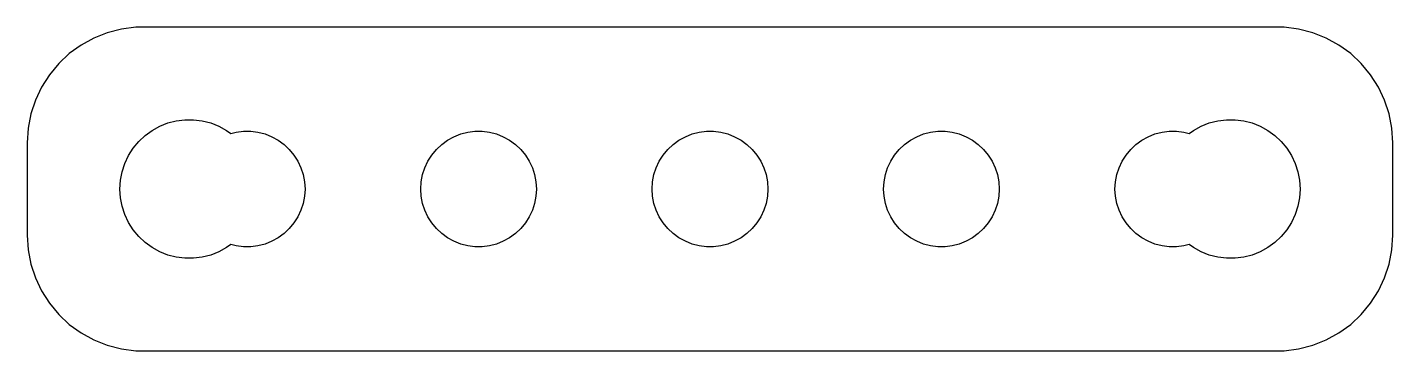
# Model space of a CAD drawing. Header units: metres. Extents: x -29.5 to 29.5, y 17 to 31.
import ezdxf

# ---------------------------------------------------------------- set-up
doc = ezdxf.new("R2010")
doc.units = ezdxf.units.M

msp = doc.modelspace()

# ---------------------------------------------------------------- linework, layer by layer
for p, q in [((-26.0451, 30.7553), (-26.6289, 30.5241)), ((-25.4369, 30.9114), (-26.0451, 30.7553)), ((-24.8139, 30.9901), (-25.4369, 30.9114)), ((24.8139, 30.9901), (-24.8139, 30.9901)), ((25.4369, 30.9114), (24.8139, 30.9901)), ((26.0451, 30.7553), (25.4369, 30.9114)), ((26.6289, 30.5241), (26.0451, 30.7553)), ((-27.1791, 30.2216), (-27.6871, 29.8526)), ((-26.6289, 30.5241), (-27.1791, 30.2216)), ((27.1791, 30.2216), (26.6289, 30.5241)), ((27.6871, 29.8526), (27.1791, 30.2216)), ((-27.6871, 29.8526), (-28.1448, 29.4227)), ((28.1448, 29.4227), (27.6871, 29.8526)), ((-28.5451, 28.9389), (-28.8815, 28.4088)), ((-28.1448, 29.4227), (-28.5451, 28.9389)), ((28.5451, 28.9389), (28.1448, 29.4227)), ((28.8815, 28.4088), (28.5451, 28.9389)), ((-28.8815, 28.4088), (-29.1489, 27.8406)), ((29.1489, 27.8406), (28.8815, 28.4088)), ((-29.1489, 27.8406), (-29.3429, 27.2434)), ((29.3429, 27.2434), (29.1489, 27.8406)), ((-29.3429, 27.2434), (-29.4606, 26.6267)), ((29.4606, 26.6267), (29.3429, 27.2434)), ((-29.4606, 26.6267), (-29.5, 26)), ((-24.1075, 26.533), (-23.7773, 26.7145)), ((-23.7773, 26.7145), (-23.427, 26.8532)), ((-23.427, 26.8532), (-23.0621, 26.9469)), ((-23.0621, 26.9469), (-22.6884, 26.9941)), ((-22.6884, 26.9941), (-22.3116, 26.9941)), ((-22.3116, 26.9941), (-21.9379, 26.9469)), ((-21.9379, 26.9469), (-21.5729, 26.8532)), ((-21.5729, 26.8532), (-21.2227, 26.7145)), ((-21.2227, 26.7145), (-20.8925, 26.533)), ((20.8925, 26.533), (21.2227, 26.7145)), ((21.2227, 26.7145), (21.5729, 26.8532)), ((21.5729, 26.8532), (21.9379, 26.9469)), ((21.9379, 26.9469), (22.3116, 26.9941)), ((22.3116, 26.9941), (22.6884, 26.9941)), ((22.6884, 26.9941), (23.0621, 26.9469)), ((23.0621, 26.9469), (23.427, 26.8532)), ((23.427, 26.8532), (23.7773, 26.7145)), ((23.7773, 26.7145), (24.1075, 26.533)), ((29.5, 26), (29.4606, 26.6267)), ((-29.5, 26), (-29.5, 22)), ((-24.927, 25.7634), (-24.6869, 26.0536)), ((-24.6869, 26.0536), (-24.4123, 26.3115)), ((-24.4123, 26.3115), (-24.1075, 26.533)), ((-20.8925, 26.533), (-20.7032, 26.3954)), ((-20.7032, 26.3954), (-20.4684, 26.4557)), ((-20.4684, 26.4557), (-20.157, 26.4951)), ((-20.157, 26.4951), (-19.843, 26.4951)), ((-19.843, 26.4951), (-19.5315, 26.4557)), ((-19.5315, 26.4557), (-19.2274, 26.3776)), ((-19.2274, 26.3776), (-18.9355, 26.2621)), ((-18.9355, 26.2621), (-18.6604, 26.1108)), ((-18.6604, 26.1108), (-18.4064, 25.9263)), ((-11.5936, 25.9263), (-11.3396, 26.1108)), ((-11.3396, 26.1108), (-11.0644, 26.2621)), ((-11.0644, 26.2621), (-10.7725, 26.3776)), ((-10.7725, 26.3776), (-10.4684, 26.4557)), ((-10.4684, 26.4557), (-10.157, 26.4951)), ((-10.157, 26.4951), (-9.84302, 26.4951)), ((-9.84302, 26.4951), (-9.53154, 26.4557)), ((-9.53154, 26.4557), (-9.22745, 26.3776)), ((-9.22745, 26.3776), (-8.93555, 26.2621)), ((-8.93555, 26.2621), (-8.66043, 26.1108)), ((-8.66043, 26.1108), (-8.40643, 25.9263)), ((-1.59355, 25.9263), (-1.33955, 26.1108)), ((-1.33955, 26.1108), (-1.06444, 26.2621)), ((-1.06444, 26.2621), (-0.77254, 26.3776)), ((-0.77254, 26.3776), (-0.46845, 26.4557)), ((-0.46845, 26.4557), (-0.15697, 26.4951)), ((-0.15697, 26.4951), (0.15697, 26.4951)), ((0.15697, 26.4951), (0.46845, 26.4557)), ((0.46845, 26.4557), (0.77254, 26.3776)), ((0.77254, 26.3776), (1.06444, 26.2621)), ((1.06444, 26.2621), (1.33955, 26.1108)), ((1.33955, 26.1108), (1.59355, 25.9263)), ((8.40643, 25.9263), (8.66043, 26.1108)), ((8.66043, 26.1108), (8.93555, 26.2621)), ((8.93555, 26.2621), (9.22745, 26.3776)), ((9.22745, 26.3776), (9.53154, 26.4557)), ((9.53154, 26.4557), (9.84302, 26.4951)), ((9.84302, 26.4951), (10.157, 26.4951)), ((10.157, 26.4951), (10.4684, 26.4557)), ((10.4684, 26.4557), (10.7725, 26.3776)), ((10.7725, 26.3776), (11.0644, 26.2621)), ((11.0644, 26.2621), (11.3396, 26.1108)), ((11.3396, 26.1108), (11.5936, 25.9263)), ((18.4064, 25.9263), (18.6604, 26.1108)), ((18.6604, 26.1108), (18.9355, 26.2621)), ((18.9355, 26.2621), (19.2274, 26.3776)), ((19.2274, 26.3776), (19.5315, 26.4557)), ((19.5315, 26.4557), (19.843, 26.4951)), ((19.843, 26.4951), (20.157, 26.4951)), ((20.157, 26.4951), (20.4684, 26.4557)), ((20.4684, 26.4557), (20.7032, 26.3954)), ((20.7032, 26.3954), (20.8925, 26.533)), ((24.1075, 26.533), (24.4123, 26.3115)), ((24.4123, 26.3115), (24.6869, 26.0536)), ((24.6869, 26.0536), (24.927, 25.7634)), ((29.5, 22), (29.5, 26)), ((-25.2893, 25.1044), (-25.1289, 25.4453)), ((-25.1289, 25.4453), (-24.927, 25.7634)), ((-18.4064, 25.9263), (-18.1776, 25.7114)), ((-18.1776, 25.7114), (-17.9774, 25.4695)), ((-17.9774, 25.4695), (-17.8092, 25.2044)), ((-12.1908, 25.2044), (-12.0225, 25.4695)), ((-12.0225, 25.4695), (-11.8224, 25.7114)), ((-11.8224, 25.7114), (-11.5936, 25.9263)), ((-8.40643, 25.9263), (-8.17757, 25.7114)), ((-8.17757, 25.7114), (-7.97745, 25.4695)), ((-7.97745, 25.4695), (-7.80922, 25.2044)), ((-2.19077, 25.2044), (-2.02254, 25.4695)), ((-2.02254, 25.4695), (-1.82242, 25.7114)), ((-1.82242, 25.7114), (-1.59355, 25.9263)), ((1.59355, 25.9263), (1.82242, 25.7114)), ((1.82242, 25.7114), (2.02254, 25.4695)), ((2.02254, 25.4695), (2.19077, 25.2044)), ((7.80922, 25.2044), (7.97745, 25.4695)), ((7.97745, 25.4695), (8.17757, 25.7114)), ((8.17757, 25.7114), (8.40643, 25.9263)), ((11.5936, 25.9263), (11.8224, 25.7114)), ((11.8224, 25.7114), (12.0225, 25.4695)), ((12.0225, 25.4695), (12.1908, 25.2044)), ((17.8092, 25.2044), (17.9774, 25.4695)), ((17.9774, 25.4695), (18.1776, 25.7114)), ((18.1776, 25.7114), (18.4064, 25.9263)), ((24.927, 25.7634), (25.1289, 25.4453)), ((25.1289, 25.4453), (25.2893, 25.1044)), ((-25.4057, 24.7461), (-25.2893, 25.1044)), ((-17.8092, 25.2044), (-17.6756, 24.9203)), ((-17.6756, 24.9203), (-17.5785, 24.6217)), ((-12.4214, 24.6217), (-12.3244, 24.9203)), ((-12.3244, 24.9203), (-12.1908, 25.2044)), ((-7.80922, 25.2044), (-7.67555, 24.9203)), ((-7.67555, 24.9203), (-7.57854, 24.6217)), ((-2.42145, 24.6217), (-2.32443, 24.9203)), ((-2.32443, 24.9203), (-2.19077, 25.2044)), ((2.19077, 25.2044), (2.32443, 24.9203)), ((2.32443, 24.9203), (2.42145, 24.6217)), ((7.57854, 24.6217), (7.67555, 24.9203)), ((7.67555, 24.9203), (7.80922, 25.2044)), ((12.1908, 25.2044), (12.3244, 24.9203)), ((12.3244, 24.9203), (12.4214, 24.6217)), ((17.5785, 24.6217), (17.6756, 24.9203)), ((17.6756, 24.9203), (17.8092, 25.2044)), ((25.2893, 25.1044), (25.4057, 24.7461)), ((-25.5, 24), (-25.4763, 24.376)), ((-25.4763, 24.376), (-25.4057, 24.7461)), ((-17.5785, 24.6217), (-17.5197, 24.3133)), ((-17.5197, 24.3133), (-17.5, 24)), ((-12.5, 24), (-12.4803, 24.3133)), ((-12.4803, 24.3133), (-12.4214, 24.6217)), ((-7.57854, 24.6217), (-7.5197, 24.3133)), ((-7.5197, 24.3133), (-7.5, 24)), ((-2.5, 24), (-2.48029, 24.3133)), ((-2.48029, 24.3133), (-2.42145, 24.6217)), ((2.42145, 24.6217), (2.48029, 24.3133)), ((2.48029, 24.3133), (2.5, 24)), ((7.5, 24), (7.5197, 24.3133)), ((7.5197, 24.3133), (7.57854, 24.6217)), ((12.4214, 24.6217), (12.4803, 24.3133)), ((12.4803, 24.3133), (12.5, 24)), ((17.5, 24), (17.5197, 24.3133)), ((17.5197, 24.3133), (17.5785, 24.6217)), ((25.4057, 24.7461), (25.4763, 24.376)), ((25.4763, 24.376), (25.5, 24)), ((-25.4763, 23.624), (-25.5, 24)), ((-25.4057, 23.2539), (-25.4763, 23.624)), ((-17.5197, 23.6867), (-17.5785, 23.3783)), ((-17.5, 24), (-17.5197, 23.6867)), ((-12.4803, 23.6867), (-12.5, 24)), ((-12.4214, 23.3783), (-12.4803, 23.6867)), ((-7.5197, 23.6867), (-7.57854, 23.3783)), ((-7.5, 24), (-7.5197, 23.6867)), ((-2.48029, 23.6867), (-2.5, 24)), ((-2.42145, 23.3783), (-2.48029, 23.6867)), ((2.48029, 23.6867), (2.42145, 23.3783)), ((2.5, 24), (2.48029, 23.6867)), ((7.5197, 23.6867), (7.5, 24)), ((7.57854, 23.3783), (7.5197, 23.6867)), ((12.4803, 23.6867), (12.4214, 23.3783)), ((12.5, 24), (12.4803, 23.6867)), ((17.5197, 23.6867), (17.5, 24)), ((17.5785, 23.3783), (17.5197, 23.6867)), ((25.4763, 23.624), (25.4057, 23.2539)), ((25.5, 24), (25.4763, 23.624)), ((-25.2893, 22.8956), (-25.4057, 23.2539)), ((-17.6756, 23.0797), (-17.8092, 22.7956)), ((-17.5785, 23.3783), (-17.6756, 23.0797)), ((-12.3244, 23.0797), (-12.4214, 23.3783)), ((-12.1908, 22.7956), (-12.3244, 23.0797)), ((-7.67555, 23.0797), (-7.80922, 22.7956)), ((-7.57854, 23.3783), (-7.67555, 23.0797)), ((-2.32443, 23.0797), (-2.42145, 23.3783)), ((-2.19077, 22.7956), (-2.32443, 23.0797)), ((2.32443, 23.0797), (2.19077, 22.7956)), ((2.42145, 23.3783), (2.32443, 23.0797)), ((7.67555, 23.0797), (7.57854, 23.3783)), ((7.80922, 22.7956), (7.67555, 23.0797)), ((12.3244, 23.0797), (12.1908, 22.7956)), ((12.4214, 23.3783), (12.3244, 23.0797)), ((17.6756, 23.0797), (17.5785, 23.3783)), ((17.8092, 22.7956), (17.6756, 23.0797)), ((25.4057, 23.2539), (25.2893, 22.8956)), ((-25.1289, 22.5547), (-25.2893, 22.8956)), ((-24.927, 22.2366), (-25.1289, 22.5547)), ((-17.9774, 22.5305), (-18.1776, 22.2886)), ((-17.8092, 22.7956), (-17.9774, 22.5305)), ((-12.0225, 22.5305), (-12.1908, 22.7956)), ((-11.8224, 22.2886), (-12.0225, 22.5305)), ((-7.97745, 22.5305), (-8.17757, 22.2886)), ((-7.80922, 22.7956), (-7.97745, 22.5305)), ((-2.02254, 22.5305), (-2.19077, 22.7956)), ((-1.82242, 22.2886), (-2.02254, 22.5305)), ((2.02254, 22.5305), (1.82242, 22.2886)), ((2.19077, 22.7956), (2.02254, 22.5305)), ((7.97745, 22.5305), (7.80922, 22.7956)), ((8.17757, 22.2886), (7.97745, 22.5305)), ((12.0225, 22.5305), (11.8224, 22.2886)), ((12.1908, 22.7956), (12.0225, 22.5305)), ((17.9774, 22.5305), (17.8092, 22.7956)), ((18.1776, 22.2886), (17.9774, 22.5305)), ((25.1289, 22.5547), (24.927, 22.2366)), ((25.2893, 22.8956), (25.1289, 22.5547)), ((-29.5, 22), (-29.4606, 21.3733)), ((-24.6869, 21.9464), (-24.927, 22.2366)), ((-24.4123, 21.6885), (-24.6869, 21.9464)), ((-18.6604, 21.8892), (-18.9355, 21.7379)), ((-18.4064, 22.0737), (-18.6604, 21.8892)), ((-18.1776, 22.2886), (-18.4064, 22.0737)), ((-11.5936, 22.0737), (-11.8224, 22.2886)), ((-11.3396, 21.8892), (-11.5936, 22.0737)), ((-11.0644, 21.7379), (-11.3396, 21.8892)), ((-8.66043, 21.8892), (-8.93555, 21.7379)), ((-8.40643, 22.0737), (-8.66043, 21.8892)), ((-8.17757, 22.2886), (-8.40643, 22.0737)), ((-1.59355, 22.0737), (-1.82242, 22.2886)), ((-1.33955, 21.8892), (-1.59355, 22.0737)), ((-1.06444, 21.7379), (-1.33955, 21.8892)), ((1.33955, 21.8892), (1.06444, 21.7379)), ((1.59355, 22.0737), (1.33955, 21.8892)), ((1.82242, 22.2886), (1.59355, 22.0737)), ((8.40643, 22.0737), (8.17757, 22.2886)), ((8.66043, 21.8892), (8.40643, 22.0737)), ((8.93555, 21.7379), (8.66043, 21.8892)), ((11.3396, 21.8892), (11.0644, 21.7379)), ((11.5936, 22.0737), (11.3396, 21.8892)), ((11.8224, 22.2886), (11.5936, 22.0737)), ((18.4064, 22.0737), (18.1776, 22.2886)), ((18.6604, 21.8892), (18.4064, 22.0737)), ((18.9355, 21.7379), (18.6604, 21.8892)), ((24.6869, 21.9464), (24.4123, 21.6885)), ((24.927, 22.2366), (24.6869, 21.9464)), ((29.4606, 21.3733), (29.5, 22)), ((-29.4606, 21.3733), (-29.3429, 20.7566)), ((-24.1075, 21.467), (-24.4123, 21.6885)), ((-23.7773, 21.2855), (-24.1075, 21.467)), ((-23.427, 21.1468), (-23.7773, 21.2855)), ((-21.2227, 21.2855), (-21.5729, 21.1468)), ((-20.8925, 21.467), (-21.2227, 21.2855)), ((-20.7032, 21.6046), (-20.8925, 21.467)), ((-20.4684, 21.5443), (-20.7032, 21.6046)), ((-20.157, 21.5049), (-20.4684, 21.5443)), ((-19.843, 21.5049), (-20.157, 21.5049)), ((-19.5315, 21.5443), (-19.843, 21.5049)), ((-19.2274, 21.6224), (-19.5315, 21.5443)), ((-18.9355, 21.7379), (-19.2274, 21.6224)), ((-10.7725, 21.6224), (-11.0644, 21.7379)), ((-10.4684, 21.5443), (-10.7725, 21.6224)), ((-10.157, 21.5049), (-10.4684, 21.5443)), ((-9.84302, 21.5049), (-10.157, 21.5049)), ((-9.53154, 21.5443), (-9.84302, 21.5049)), ((-9.22745, 21.6224), (-9.53154, 21.5443)), ((-8.93555, 21.7379), (-9.22745, 21.6224)), ((-0.77254, 21.6224), (-1.06444, 21.7379)), ((-0.46845, 21.5443), (-0.77254, 21.6224)), ((-0.15697, 21.5049), (-0.46845, 21.5443)), ((0.15697, 21.5049), (-0.15697, 21.5049)), ((0.46845, 21.5443), (0.15697, 21.5049)), ((0.77254, 21.6224), (0.46845, 21.5443)), ((1.06444, 21.7379), (0.77254, 21.6224)), ((9.22745, 21.6224), (8.93555, 21.7379)), ((9.53154, 21.5443), (9.22745, 21.6224)), ((9.84302, 21.5049), (9.53154, 21.5443)), ((10.157, 21.5049), (9.84302, 21.5049)), ((10.4684, 21.5443), (10.157, 21.5049)), ((10.7725, 21.6224), (10.4684, 21.5443)), ((11.0644, 21.7379), (10.7725, 21.6224)), ((19.2274, 21.6224), (18.9355, 21.7379)), ((19.5315, 21.5443), (19.2274, 21.6224)), ((19.843, 21.5049), (19.5315, 21.5443)), ((20.157, 21.5049), (19.843, 21.5049)), ((20.4684, 21.5443), (20.157, 21.5049)), ((20.7032, 21.6046), (20.4684, 21.5443)), ((20.8925, 21.467), (20.7032, 21.6046)), ((21.2227, 21.2855), (20.8925, 21.467)), ((21.5729, 21.1468), (21.2227, 21.2855)), ((23.7773, 21.2855), (23.427, 21.1468)), ((24.1075, 21.467), (23.7773, 21.2855)), ((24.4123, 21.6885), (24.1075, 21.467)), ((29.3429, 20.7566), (29.4606, 21.3733)), ((-29.3429, 20.7566), (-29.1489, 20.1594)), ((-23.0621, 21.0531), (-23.427, 21.1468)), ((-22.6884, 21.0059), (-23.0621, 21.0531)), ((-22.3116, 21.0059), (-22.6884, 21.0059)), ((-21.9379, 21.0531), (-22.3116, 21.0059)), ((-21.5729, 21.1468), (-21.9379, 21.0531)), ((21.9379, 21.0531), (21.5729, 21.1468)), ((22.3116, 21.0059), (21.9379, 21.0531)), ((22.6884, 21.0059), (22.3116, 21.0059)), ((23.0621, 21.0531), (22.6884, 21.0059)), ((23.427, 21.1468), (23.0621, 21.0531)), ((29.1489, 20.1594), (29.3429, 20.7566)), ((-29.1489, 20.1594), (-28.8815, 19.5912)), ((28.8815, 19.5912), (29.1489, 20.1594)), ((-28.8815, 19.5912), (-28.5451, 19.0611)), ((28.5451, 19.0611), (28.8815, 19.5912)), ((-28.5451, 19.0611), (-28.1448, 18.5773)), ((28.1448, 18.5773), (28.5451, 19.0611)), ((-28.1448, 18.5773), (-27.6871, 18.1474)), ((27.6871, 18.1474), (28.1448, 18.5773)), ((-27.6871, 18.1474), (-27.1791, 17.7784)), ((-27.1791, 17.7784), (-26.6289, 17.4759)), ((26.6289, 17.4759), (27.1791, 17.7784)), ((27.1791, 17.7784), (27.6871, 18.1474)), ((-26.6289, 17.4759), (-26.0451, 17.2447)), ((-26.0451, 17.2447), (-25.4369, 17.0886)), ((25.4369, 17.0886), (26.0451, 17.2447)), ((26.0451, 17.2447), (26.6289, 17.4759)), ((-25.4369, 17.0886), (-24.8139, 17.0099)), ((-24.8139, 17.0099), (24.8139, 17.0099)), ((24.8139, 17.0099), (25.4369, 17.0886))]:
    msp.add_line(p, q)

doc.saveas('drawing.dxf')
